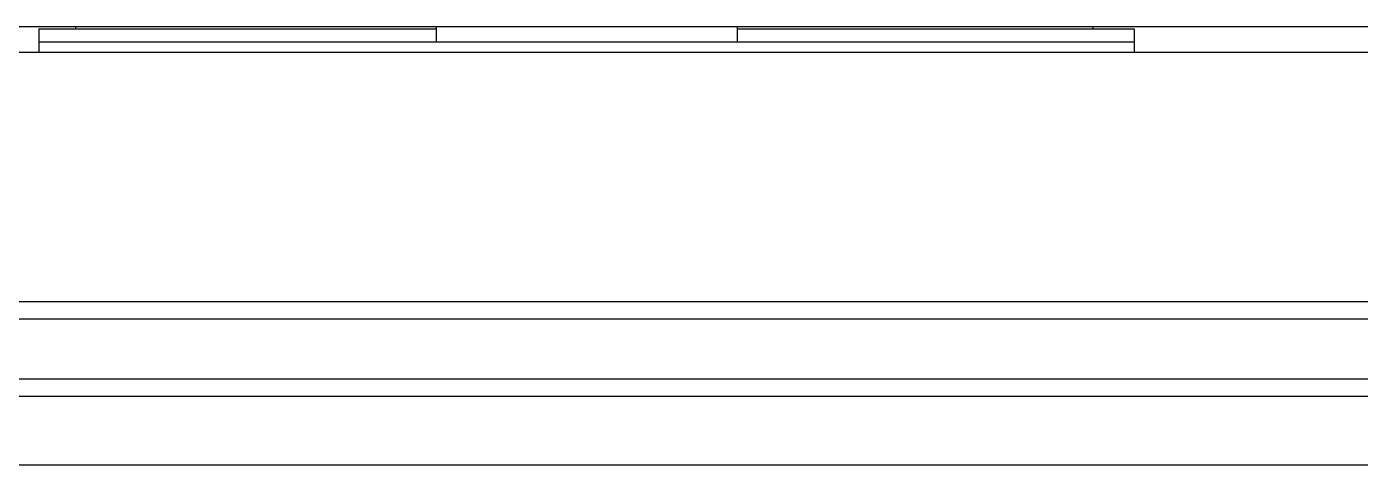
# Model space of a CAD drawing. Header units: inches. Extents: x -190 to 160, y -110 to 38.
# Drawn here: x -68.27 to -52.77, y 20.34 to 25.44 of the extents above; entities that cross this region are included whole.
import ezdxf

# ---------------------------------------------------------------- set-up
doc = ezdxf.new("R2010")
doc.units = ezdxf.units.IN
doc.header["$LTSCALE"] = 1.21
doc.header["$MEASUREMENT"] = 0
doc.layers.get('0').update_dxf_attribs({"linetype": 'CONTINUOUS'})

msp = doc.modelspace()

# ---------------------------------------------------------------- linework, layer by layer
at = {"color": 7, "linetype": 'Continuous'}
for p, q in [((-147.859, 25.443), (-43.859, 25.443)), ((-67.694, 25.418), (-67.694, 25.443)), ((-63.509, 25.443), (-63.509, 25.268)), ((-60.009, 25.443), (-60.009, 25.268)), ((-55.869, 25.418), (-55.869, 25.443)), ((-68.124, 25.418), (-63.509, 25.418)), ((-68.124, 25.418), (-68.124, 25.143)), ((-60.009, 25.418), (-55.394, 25.418)), ((-55.394, 25.418), (-55.394, 25.143)), ((-43.149, 25.143), (-148.569, 25.143)), ((-68.124, 25.268), (-55.394, 25.268)), ((-43.149, 22.243), (-148.569, 22.243)), ((-43.259, 22.043), (-148.359, 22.043)), ((-43.259, 21.343), (-148.359, 21.343)), ((-39.659, 21.143), (-152.059, 21.143)), ((-39.659, 20.343), (-152.059, 20.343))]:
    msp.add_line(p, q, dxfattribs=at)

doc.saveas('drawing.dxf')
